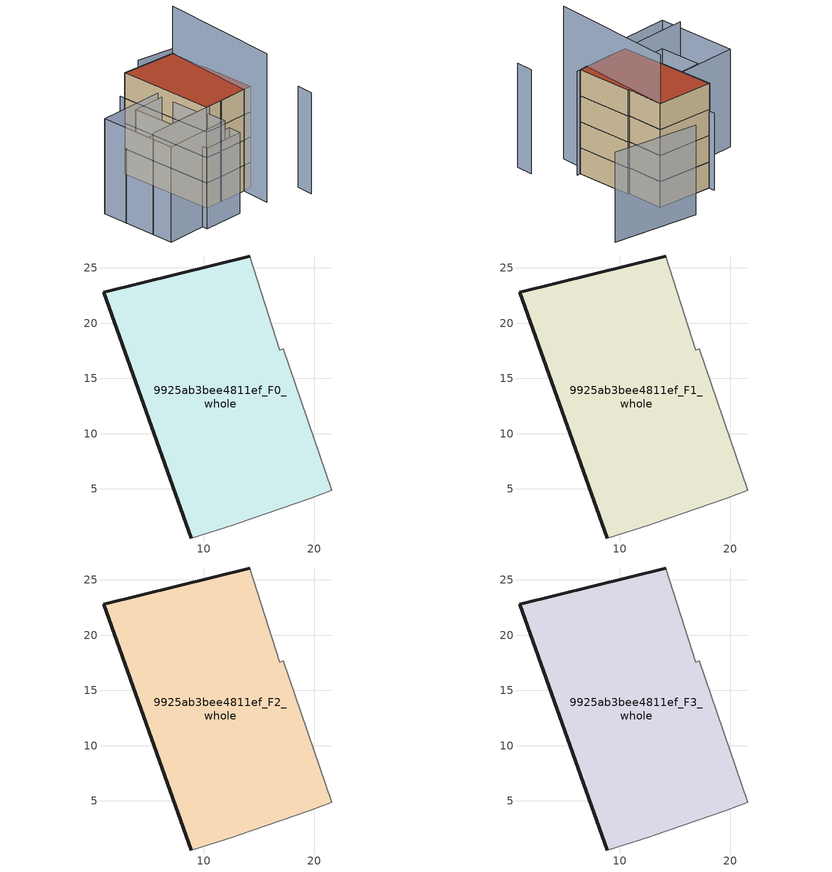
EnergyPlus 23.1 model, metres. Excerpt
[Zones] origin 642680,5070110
9925ab3bee4811ef_F0_whole
 floor ground (EU_floor_Construction): 19.68,4.17 21.58,4.87 17.18,17.67 16.88,17.58 14.18,26.08 0.97,22.79 8.87,0.57 12.78,1.76 12.97,1.87 z0
 wall outside (EU_wall_Construction): 8.87,0.57 0.97,22.79 14.18,26.08 z0:6
 wall adiabatic (EU_wall_Construction): 14.18,26.08 16.88,17.58 17.18,17.67 21.58,4.87 19.68,4.17 12.97,1.87 12.78,1.76 8.87,0.57 z0:6
9925ab3bee4811ef_F1_whole
 floor to 9925ab3bee4811ef_F0_whole (EU_floor_Construction): 19.68,4.17 21.58,4.87 17.18,17.67 16.88,17.58 14.18,26.08 0.97,22.79 8.87,0.57 12.77,1.76 12.97,1.87 z6
 wall outside (EU_wall_Construction): 8.87,0.57 0.97,22.79 14.18,26.08 z6:12
 wall adiabatic (EU_wall_Construction): 14.18,26.08 16.88,17.58 17.18,17.67 21.58,4.87 19.68,4.17 12.97,1.87 12.78,1.76 8.87,0.57 z6:12
9925ab3bee4811ef_F2_whole
 floor to 9925ab3bee4811ef_F1_whole (EU_floor_Construction): 19.68,4.17 21.58,4.87 17.18,17.67 16.88,17.58 14.18,26.08 0.97,22.79 8.87,0.57 12.77,1.76 12.97,1.87 z12
 wall outside (EU_wall_Construction): 8.87,0.57 0.97,22.79 14.18,26.08 z12:18
 wall adiabatic (EU_wall_Construction): 14.18,26.08 16.88,17.58 17.18,17.67 21.58,4.87 19.68,4.17 12.97,1.87 12.78,1.76 8.87,0.57 z12:18
9925ab3bee4811ef_F3_whole
 floor to 9925ab3bee4811ef_F2_whole (EU_floor_Construction): 19.68,4.17 21.58,4.87 17.18,17.67 16.88,17.58 14.18,26.08 0.97,22.79 8.87,0.57 12.77,1.76 12.97,1.87 z18
 wall outside (EU_wall_Construction): 8.87,0.57 0.97,22.79 14.18,26.08 z18:24
 wall adiabatic (EU_wall_Construction): 14.18,26.08 16.88,17.58 17.18,17.67 21.58,4.87 19.68,4.17 12.97,1.87 12.78,1.76 8.87,0.57 z18:24
 roof outside (EU_roof_Construction): 14.18,26.08 16.88,17.58 17.18,17.67 21.58,4.87 19.68,4.17 12.97,1.87 12.78,1.76 8.87,0.57 0.97,22.79 z24
shading: -6.82,-4.79 22.41,5.15 / 31.5,-3.76 30.44,0.18 z0:24; 12.95,-1.68 13.96,-4.71 / 13.96,-4.71 4.45,-7.88 / 4.45,-7.88 3.44,-4.85 / 3.44,-4.85 12.95,-1.68 z0:19.1; -5.14,-9.71 -11.44,8.38 / -11.44,8.38 4.32,13.87 / 4.32,13.87 10.62,-4.22 / 10.62,-4.22 -5.14,-9.71 z0:22.5; 4.5,12.85 7.87,3.37 / 7.87,3.37 0.33,0.69 / 0.33,0.69 -3.03,10.18 / -3.03,10.18 4.5,12.85 z0:21.9; 0.69,24.32 6.29,7.81 / 6.29,7.81 -9.44,2.48 z0:17.8; 21.35,-2.75 14.18,26.08 z0:35.2; 29.61,35.56 9.28,32.39 z0:20.7
[Building]
EU S2 Campaign: North Axis=0; Terrain=City; Solar Distribution=FullExterior
[Site:Location]
Lyon-Bron: Latitude=45.75; Longitude=5; Time Zone=1; Elevation=198
[SizingPeriod:WeatherFileDays]
AnnualSizingPeriod: Begin Month=1; Begin Day of Month=1; End Month=12; End Day of Month=31; Day of Week for Start Day=Monday; Use Weather File Daylight Saving Period=No; Use Weather File Rain and Snow Indicators=No
[MATERIAL]
EU_InternalMass_Material: Roughness=MediumRough; Thickness=0.1; Conductivity=1; Density=1800; Specific Heat=900; Thermal Absorptance=0.9; Solar Absorptance=0.7; Visible Absorptance=0.7
[MATERIAL:NOMASS] Roughness=MediumRough; Thermal Absorptance=0.9; Solar Absorptance=0.7; Visible Absorptance=0.7
Name | Thermal Resistance
EU_wall_NoMass | 0.87146
EU_roof_NoMass | 0.842276
EU_floor_NoMass | 0.496999
[CONSTRUCTION]
EU_wall_Construction: EU_wall_NoMass
EU_roof_Construction: EU_roof_NoMass
EU_floor_Construction: EU_floor_NoMass
EU_InternalMass_Construction: EU_InternalMass_Material
[ZONE] Type=1; Multiplier=1; Ceiling Height=autocalculate; Floor Area=autocalculate; Part of Total Floor Area=Yes
Name | Volume
9925ab3bee4811ef_F0_whole | 931.874
9925ab3bee4811ef_F1_whole; 9925ab3bee4811ef_F2_whole; 9925ab3bee4811ef_F3_whole | 931.873
[INTERNALMASS] Construction=EU_InternalMass_Construction; Surface Area=310.624
Name | Zone or ZoneList
9925ab3bee4811ef_F0_whole_EU_InternalMass | 9925ab3bee4811ef_F0_whole
9925ab3bee4811ef_F1_whole_EU_InternalMass | 9925ab3bee4811ef_F1_whole
9925ab3bee4811ef_F2_whole_EU_InternalMass | 9925ab3bee4811ef_F2_whole
9925ab3bee4811ef_F3_whole_EU_InternalMass | 9925ab3bee4811ef_F3_whole
[OTHEREQUIPMENT] Fuel Type=Electricity; Design Level Calculation Method=Watts/Area; Power per Zone Floor Area=1; Fraction Latent=0; Fraction Radiant=0; Fraction Lost=0; Carbon Dioxide Generation Rate=0; EndUse Subcategory=EU_Step8_InternalGains
Name | Zone or ZoneList or Space or SpaceList | Schedule
EU_Step8_InternalGain_9925ab3bee4811ef_F0_whole_f000 | 9925ab3bee4811ef_F0_whole | EU_Step8_GainSchedule_9925ab3bee4811ef_F0_whole_f000
EU_Step8_InternalGain_9925ab3bee4811ef_F1_whole_f000 | 9925ab3bee4811ef_F1_whole | EU_Step8_GainSchedule_9925ab3bee4811ef_F1_whole_f000
EU_Step8_InternalGain_9925ab3bee4811ef_F2_whole_f000 | 9925ab3bee4811ef_F2_whole | EU_Step8_GainSchedule_9925ab3bee4811ef_F2_whole_f000
EU_Step8_InternalGain_9925ab3bee4811ef_F3_whole_f000 | 9925ab3bee4811ef_F3_whole | EU_Step8_GainSchedule_9925ab3bee4811ef_F3_whole_f000
[ZONEVENTILATION:DESIGNFLOWRATE] Schedule=EU_AlwaysOn; Design Flow Rate Calculation Method=AirChanges/Hour; Air Changes per Hour=0.425; Ventilation Type=Natural; Fan Pressure Rise=0; Fan Total Efficiency=1; Constant Term Coefficient=1; Temperature Term Coefficient=0; Velocity Term Coefficient=0; Velocity Squared Term Coefficient=0; Minimum Indoor Temperature=-100; Maximum Indoor Temperature=100; Delta Temperature=-100; Minimum Outdoor Temperature=-100; Maximum Outdoor Temperature=100; Maximum Wind Speed=40
Name | Zone or ZoneList or Space or SpaceList
EU_ConstantAir_9925ab3bee4811ef_F0_whole | 9925ab3bee4811ef_F0_whole
EU_ConstantAir_9925ab3bee4811ef_F1_whole | 9925ab3bee4811ef_F1_whole
EU_ConstantAir_9925ab3bee4811ef_F2_whole | 9925ab3bee4811ef_F2_whole
EU_ConstantAir_9925ab3bee4811ef_F3_whole | 9925ab3bee4811ef_F3_whole
[HVACTEMPLATE:THERMOSTAT] Constant Heating Setpoint=20; Constant Cooling Setpoint=50
EU_HeatOnly_9925ab3bee4811ef_F0_whole; EU_HeatOnly_9925ab3bee4811ef_F1_whole; EU_HeatOnly_9925ab3bee4811ef_F2_whole; EU_HeatOnly_9925ab3bee4811ef_F3_whole
[HVACTEMPLATE:ZONE:IDEALLOADSAIRSYSTEM] System Availability Schedule=EU_AlwaysOn; Maximum Heating Supply Air Temperature=50; Minimum Cooling Supply Air Temperature=13; Maximum Heating Supply Air Humidity Ratio=0.0156; Minimum Cooling Supply Air Humidity Ratio=0.0077; Heating Limit=NoLimit; Cooling Limit=NoLimit; Heating Availability Schedule=EU_AlwaysOn; Cooling Availability Schedule=EU_CoolingOff; Dehumidification Control Type=ConstantSensibleHeatRatio; Cooling Sensible Heat Ratio=0.7; Dehumidification Setpoint=60; Humidification Control Type=None; Humidification Setpoint=30; Outdoor Air Method=None; Outdoor Air Flow Rate per Person=0.00944; Outdoor Air Flow Rate per Zone Floor Area=0; Outdoor Air Flow Rate per Zone=0; Demand Controlled Ventilation Type=None; Outdoor Air Economizer Type=NoEconomizer; Heat Recovery Type=None; Sensible Heat Recovery Effectiveness=0.7; Latent Heat Recovery Effectiveness=0.65
Name | Template Thermostat
9925ab3bee4811ef_F0_whole | EU_HeatOnly_9925ab3bee4811ef_F0_whole
9925ab3bee4811ef_F1_whole | EU_HeatOnly_9925ab3bee4811ef_F1_whole
9925ab3bee4811ef_F2_whole | EU_HeatOnly_9925ab3bee4811ef_F2_whole
9925ab3bee4811ef_F3_whole | EU_HeatOnly_9925ab3bee4811ef_F3_whole
[SIZING:ZONE] Zone Cooling Design Supply Air Temperature Input Method=SupplyAirTemperature; Zone Cooling Design Supply Air Temperature=13; Zone Heating Design Supply Air Temperature Input Method=SupplyAirTemperature; Zone Heating Design Supply Air Temperature=50; Zone Cooling Design Supply Air Humidity Ratio=0.008; Zone Heating Design Supply Air Humidity Ratio=0.008; Cooling Design Air Flow Method=DesignDay; Cooling Design Air Flow Rate=0; Cooling Minimum Air Flow per Zone Floor Area=0.000762; Cooling Minimum Air Flow=0; Cooling Minimum Air Flow Fraction=0.2; Heating Design Air Flow Method=DesignDay; Heating Design Air Flow Rate=0; Heating Maximum Air Flow per Zone Floor Area=0.002032; Heating Maximum Air Flow=0.141576; Heating Maximum Air Flow Fraction=0.3; Account for Dedicated Outdoor Air System=No; Dedicated Outdoor Air System Control Strategy=NeutralSupplyAir; Dedicated Outdoor Air Low Setpoint Temperature for Design=autosize; Dedicated Outdoor Air High Setpoint Temperature for Design=autosize; Zone Load Sizing Method=Sensible Load Only No Latent Load; Zone Latent Cooling Design Supply Air Humidity Ratio Input Method=HumidityRatioDifference; Zone Cooling Design Supply Air Humidity Ratio Difference=0.005; Zone Latent Heating Design Supply Air Humidity Ratio Input Method=HumidityRatioDifference; Zone Humidification Design Supply Air Humidity Ratio Difference=0.005
9925ab3bee4811ef_F0_whole; 9925ab3bee4811ef_F1_whole; 9925ab3bee4811ef_F2_whole; 9925ab3bee4811ef_F3_whole
[SCHEDULE:CONSTANT]
Name | Hourly Value
EU_AlwaysOn | 1
EU_CoolingOff | 0
[SCHEDULE:FILE] Column Number=1; Rows to Skip at Top=0; Number of Hours of Data=8760; Column Separator=Comma; Interpolate to Timestep=No; Minutes per Item=60; Adjust Schedule for Daylight Savings=Yes
Name | File
EU_Step8_GainSchedule_9925ab3bee4811ef_F0_whole_f000 | ../../schedules/9925ab3bee4811ef/9925ab3bee4811ef_F0_whole_f000_gain.csv
EU_Step8_GainSchedule_9925ab3bee4811ef_F1_whole_f000 | ../../schedules/9925ab3bee4811ef/9925ab3bee4811ef_F1_whole_f000_gain.csv
EU_Step8_GainSchedule_9925ab3bee4811ef_F2_whole_f000 | ../../schedules/9925ab3bee4811ef/9925ab3bee4811ef_F2_whole_f000_gain.csv
EU_Step8_GainSchedule_9925ab3bee4811ef_F3_whole_f000 | ../../schedules/9925ab3bee4811ef/9925ab3bee4811ef_F3_whole_f000_gain.csv
